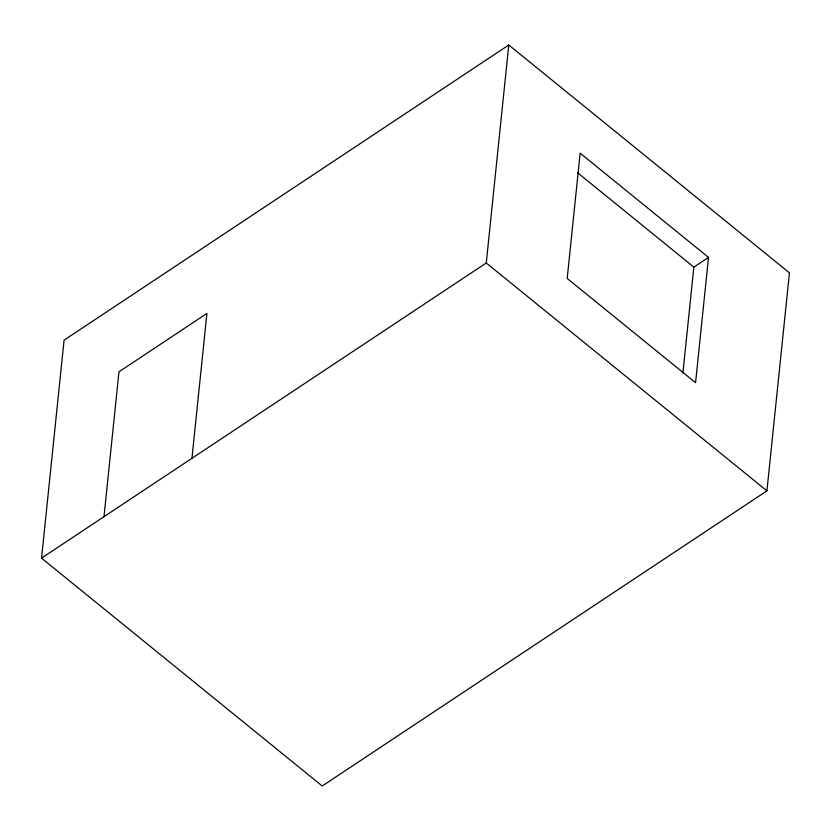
<?xml version="1.0" encoding="UTF-8"?>
<svg xmlns="http://www.w3.org/2000/svg" width="831" height="831" viewBox="0 0 831 831"><rect width="100%" height="100%" fill="white"/><g stroke="black" fill="none" stroke-linecap="round" stroke-linejoin="round"><path stroke-width="1.25" d="M41.55 558.131L64.08 340.149L508.78 44.999L789.45 272.869L766.92 490.851L322.22 786.001L41.55 558.131L486.26 262.98L508.78 44.999M103.989 516.685L118.968 371.81L206.919 313.432L191.94 458.307M682.905 373.036L693.854 267.125L708.511 257.402L580.142 153.174L567.199 278.447L695.568 382.675L708.511 257.402M577.514 172.671L693.854 267.125M486.26 262.98L766.92 490.851"/></g></svg>
